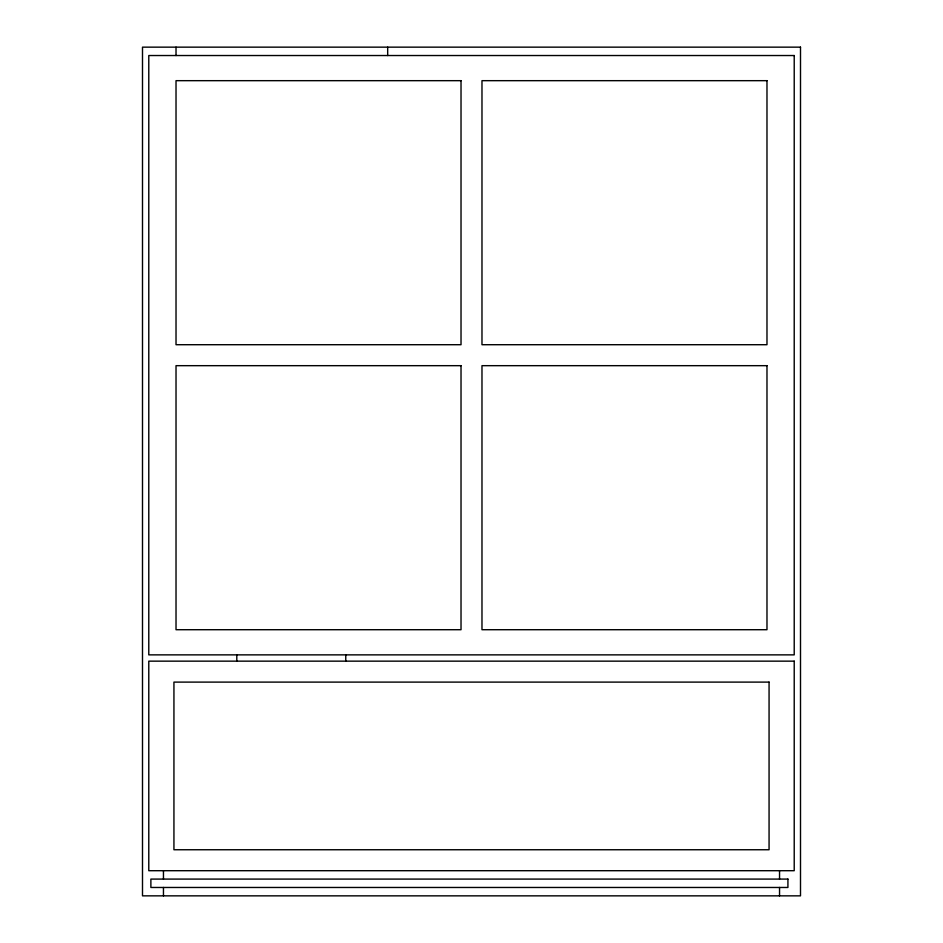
<?xml version="1.0" encoding="UTF-8"?>
<svg xmlns="http://www.w3.org/2000/svg" width="943" height="943" viewBox="0 0 943 943"><rect width="100%" height="100%" fill="white"/><g stroke="black" fill="none" stroke-linecap="round" stroke-linejoin="round"><path stroke-width="1.41" d="M779.543 870.707L779.543 879.088M779.543 887.469L779.543 895.85M387.679 47.15L387.679 55.531M345.763 654.866L345.763 661.149M236.799 654.866L236.799 661.149M176.023 47.15L176.023 55.531M163.457 870.707L163.457 879.088M163.457 887.469L163.457 895.85M800.501 47.15L142.499 47.15L142.499 895.85L800.501 895.85L800.501 47.15M794.218 55.531L148.782 55.531L148.782 654.866L794.218 654.866L794.218 55.531M461.021 80.674L176.023 80.674L176.023 344.714L461.021 344.714L461.021 80.674M766.977 80.674L481.979 80.674L481.979 344.714L766.977 344.714L766.977 80.674M461.021 365.672L176.023 365.672L176.023 629.712L461.021 629.712L461.021 365.672M766.977 365.672L481.979 365.672L481.979 629.712L766.977 629.712L766.977 365.672M794.218 661.149L148.782 661.149L148.782 870.707L794.218 870.707L794.218 661.149M769.064 682.107L173.936 682.107L173.936 849.749L769.064 849.749L769.064 682.107M787.924 879.088L150.88 879.088L150.88 887.469L787.924 887.469L787.924 879.088"/></g></svg>
